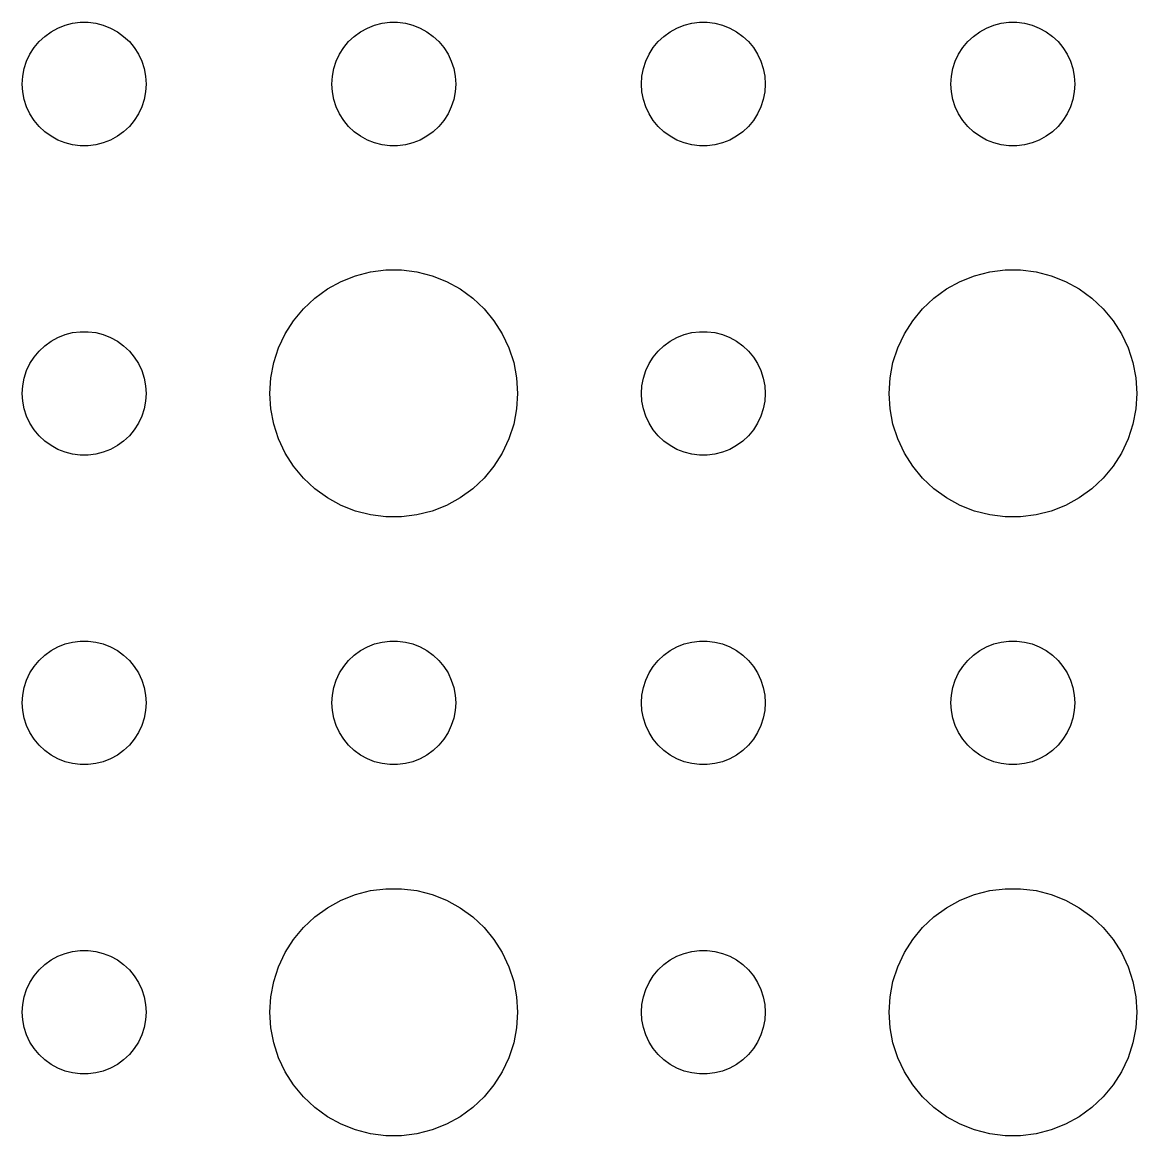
# Model space of a CAD drawing. Header units: metres. Extents: x -134 to 134, y 62 to 166.
# Drawn here: x -31.5 to -4.5, y 111.01 to 138 of the extents above; entities that cross this region are included whole.
import ezdxf

# ---------------------------------------------------------------- set-up
doc = ezdxf.new("R2010")
doc.units = ezdxf.units.M

msp = doc.modelspace()

# ---------------------------------------------------------------- linework, layer by layer
for p, q in [((-30.4635, 137.927), (-30.2811, 137.973)), ((-30.2811, 137.973), (-30.0942, 137.997)), ((-30.0942, 137.997), (-29.9058, 137.997)), ((-29.9058, 137.997), (-29.7189, 137.973)), ((-29.7189, 137.973), (-29.5365, 137.927)), ((-22.9635, 137.927), (-22.7811, 137.973)), ((-22.7811, 137.973), (-22.5942, 137.997)), ((-22.5942, 137.997), (-22.4058, 137.997)), ((-22.4058, 137.997), (-22.2189, 137.973)), ((-22.2189, 137.973), (-22.0365, 137.927)), ((-15.4635, 137.927), (-15.2811, 137.973)), ((-15.2811, 137.973), (-15.0942, 137.997)), ((-15.0942, 137.997), (-14.9058, 137.997)), ((-14.9058, 137.997), (-14.7189, 137.973)), ((-14.7189, 137.973), (-14.5365, 137.927)), ((-7.96352, 137.927), (-7.78107, 137.973)), ((-7.78107, 137.973), (-7.59418, 137.997)), ((-7.59418, 137.997), (-7.40581, 137.997)), ((-7.40581, 137.997), (-7.21892, 137.973)), ((-7.21892, 137.973), (-7.03647, 137.927)), ((-30.9561, 137.656), (-30.8037, 137.766)), ((-30.8037, 137.766), (-30.6387, 137.857)), ((-30.6387, 137.857), (-30.4635, 137.927)), ((-29.5365, 137.927), (-29.3613, 137.857)), ((-29.3613, 137.857), (-29.1963, 137.766)), ((-29.1963, 137.766), (-29.0439, 137.656)), ((-23.4561, 137.656), (-23.3037, 137.766)), ((-23.3037, 137.766), (-23.1387, 137.857)), ((-23.1387, 137.857), (-22.9635, 137.927)), ((-22.0365, 137.927), (-21.8613, 137.857)), ((-21.8613, 137.857), (-21.6963, 137.766)), ((-21.6963, 137.766), (-21.5439, 137.656)), ((-15.9561, 137.656), (-15.8037, 137.766)), ((-15.8037, 137.766), (-15.6387, 137.857)), ((-15.6387, 137.857), (-15.4635, 137.927)), ((-14.5365, 137.927), (-14.3613, 137.857)), ((-14.3613, 137.857), (-14.1963, 137.766)), ((-14.1963, 137.766), (-14.0439, 137.656)), ((-8.45613, 137.656), (-8.30373, 137.766)), ((-8.30373, 137.766), (-8.13866, 137.857)), ((-8.13866, 137.857), (-7.96352, 137.927)), ((-7.03647, 137.927), (-6.86133, 137.857)), ((-6.86133, 137.857), (-6.69626, 137.766)), ((-6.69626, 137.766), (-6.54385, 137.656)), ((-31.2135, 137.382), (-31.0934, 137.527)), ((-31.0934, 137.527), (-30.9561, 137.656)), ((-29.0439, 137.656), (-28.9065, 137.527)), ((-28.9065, 137.527), (-28.7865, 137.382)), ((-23.7135, 137.382), (-23.5934, 137.527)), ((-23.5934, 137.527), (-23.4561, 137.656)), ((-21.5439, 137.656), (-21.4065, 137.527)), ((-21.4065, 137.527), (-21.2865, 137.382)), ((-16.2135, 137.382), (-16.0934, 137.527)), ((-16.0934, 137.527), (-15.9561, 137.656)), ((-14.0439, 137.656), (-13.9065, 137.527)), ((-13.9065, 137.527), (-13.7865, 137.382)), ((-8.71352, 137.382), (-8.59344, 137.527)), ((-8.59344, 137.527), (-8.45613, 137.656)), ((-6.54385, 137.656), (-6.40654, 137.527)), ((-6.40654, 137.527), (-6.28647, 137.382)), ((-31.3947, 137.052), (-31.3145, 137.223)), ((-31.3145, 137.223), (-31.2135, 137.382)), ((-28.7865, 137.382), (-28.6855, 137.223)), ((-28.6855, 137.223), (-28.6053, 137.052)), ((-23.8947, 137.052), (-23.8145, 137.223)), ((-23.8145, 137.223), (-23.7135, 137.382)), ((-21.2865, 137.382), (-21.1855, 137.223)), ((-21.1855, 137.223), (-21.1053, 137.052)), ((-16.3947, 137.052), (-16.3145, 137.223)), ((-16.3145, 137.223), (-16.2135, 137.382)), ((-13.7865, 137.382), (-13.6855, 137.223)), ((-13.6855, 137.223), (-13.6053, 137.052)), ((-8.89465, 137.052), (-8.81445, 137.223)), ((-8.81445, 137.223), (-8.71352, 137.382)), ((-6.28647, 137.382), (-6.18553, 137.223)), ((-6.18553, 137.223), (-6.10533, 137.052)), ((-31.4529, 136.873), (-31.3947, 137.052)), ((-28.6053, 137.052), (-28.5471, 136.873)), ((-23.9529, 136.873), (-23.8947, 137.052)), ((-21.1053, 137.052), (-21.0471, 136.873)), ((-16.4529, 136.873), (-16.3947, 137.052)), ((-13.6053, 137.052), (-13.5471, 136.873)), ((-8.95287, 136.873), (-8.89465, 137.052)), ((-6.10533, 137.052), (-6.04712, 136.873)), ((-31.5, 136.5), (-31.4882, 136.688)), ((-31.4882, 136.688), (-31.4529, 136.873)), ((-28.5471, 136.873), (-28.5118, 136.688)), ((-28.5118, 136.688), (-28.5, 136.5)), ((-24, 136.5), (-23.9882, 136.688)), ((-23.9882, 136.688), (-23.9529, 136.873)), ((-21.0471, 136.873), (-21.0118, 136.688)), ((-21.0118, 136.688), (-21, 136.5)), ((-16.5, 136.5), (-16.4882, 136.688)), ((-16.4882, 136.688), (-16.4529, 136.873)), ((-13.5471, 136.873), (-13.5118, 136.688)), ((-13.5118, 136.688), (-13.5, 136.5)), ((-9, 136.5), (-8.98816, 136.688)), ((-8.98816, 136.688), (-8.95287, 136.873)), ((-6.04712, 136.873), (-6.01183, 136.688)), ((-6.01183, 136.688), (-6, 136.5)), ((-31.4882, 136.312), (-31.5, 136.5)), ((-28.5, 136.5), (-28.5118, 136.312)), ((-23.9882, 136.312), (-24, 136.5)), ((-21, 136.5), (-21.0118, 136.312)), ((-16.4882, 136.312), (-16.5, 136.5)), ((-13.5, 136.5), (-13.5118, 136.312)), ((-8.98816, 136.312), (-9, 136.5)), ((-6, 136.5), (-6.01183, 136.312)), ((-31.4529, 136.127), (-31.4882, 136.312)), ((-31.3947, 135.948), (-31.4529, 136.127)), ((-28.5471, 136.127), (-28.6053, 135.948)), ((-28.5118, 136.312), (-28.5471, 136.127)), ((-23.9529, 136.127), (-23.9882, 136.312)), ((-23.8947, 135.948), (-23.9529, 136.127)), ((-21.0471, 136.127), (-21.1053, 135.948)), ((-21.0118, 136.312), (-21.0471, 136.127)), ((-16.4529, 136.127), (-16.4882, 136.312)), ((-16.3947, 135.948), (-16.4529, 136.127)), ((-13.5471, 136.127), (-13.6053, 135.948)), ((-13.5118, 136.312), (-13.5471, 136.127)), ((-8.95287, 136.127), (-8.98816, 136.312)), ((-8.89465, 135.948), (-8.95287, 136.127)), ((-6.04712, 136.127), (-6.10533, 135.948)), ((-6.01183, 136.312), (-6.04712, 136.127)), ((-31.3145, 135.777), (-31.3947, 135.948)), ((-28.6053, 135.948), (-28.6855, 135.777)), ((-23.8145, 135.777), (-23.8947, 135.948)), ((-21.1053, 135.948), (-21.1855, 135.777)), ((-16.3145, 135.777), (-16.3947, 135.948)), ((-13.6053, 135.948), (-13.6855, 135.777)), ((-8.81445, 135.777), (-8.89465, 135.948)), ((-6.10533, 135.948), (-6.18553, 135.777)), ((-31.2135, 135.618), (-31.3145, 135.777)), ((-31.0934, 135.473), (-31.2135, 135.618)), ((-28.7865, 135.618), (-28.9065, 135.473)), ((-28.6855, 135.777), (-28.7865, 135.618)), ((-23.7135, 135.618), (-23.8145, 135.777)), ((-23.5934, 135.473), (-23.7135, 135.618)), ((-21.2865, 135.618), (-21.4065, 135.473)), ((-21.1855, 135.777), (-21.2865, 135.618)), ((-16.2135, 135.618), (-16.3145, 135.777)), ((-16.0934, 135.473), (-16.2135, 135.618)), ((-13.7865, 135.618), (-13.9065, 135.473)), ((-13.6855, 135.777), (-13.7865, 135.618)), ((-8.71352, 135.618), (-8.81445, 135.777)), ((-8.59344, 135.473), (-8.71352, 135.618)), ((-6.28647, 135.618), (-6.40654, 135.473)), ((-6.18553, 135.777), (-6.28647, 135.618)), ((-30.9561, 135.344), (-31.0934, 135.473)), ((-30.8037, 135.234), (-30.9561, 135.344)), ((-29.0439, 135.344), (-29.1963, 135.234)), ((-28.9065, 135.473), (-29.0439, 135.344)), ((-23.4561, 135.344), (-23.5934, 135.473)), ((-23.3037, 135.234), (-23.4561, 135.344)), ((-21.5439, 135.344), (-21.6963, 135.234)), ((-21.4065, 135.473), (-21.5439, 135.344)), ((-15.9561, 135.344), (-16.0934, 135.473)), ((-15.8037, 135.234), (-15.9561, 135.344)), ((-14.0439, 135.344), (-14.1963, 135.234)), ((-13.9065, 135.473), (-14.0439, 135.344)), ((-8.45613, 135.344), (-8.59344, 135.473)), ((-8.30373, 135.234), (-8.45613, 135.344)), ((-6.54385, 135.344), (-6.69626, 135.234)), ((-6.40654, 135.473), (-6.54385, 135.344)), ((-30.6387, 135.143), (-30.8037, 135.234)), ((-30.4635, 135.073), (-30.6387, 135.143)), ((-30.2811, 135.027), (-30.4635, 135.073)), ((-30.0942, 135.003), (-30.2811, 135.027)), ((-29.9058, 135.003), (-30.0942, 135.003)), ((-29.7189, 135.027), (-29.9058, 135.003)), ((-29.5365, 135.073), (-29.7189, 135.027)), ((-29.3613, 135.143), (-29.5365, 135.073)), ((-29.1963, 135.234), (-29.3613, 135.143)), ((-23.1387, 135.143), (-23.3037, 135.234)), ((-22.9635, 135.073), (-23.1387, 135.143)), ((-22.7811, 135.027), (-22.9635, 135.073)), ((-22.5942, 135.003), (-22.7811, 135.027)), ((-22.4058, 135.003), (-22.5942, 135.003)), ((-22.2189, 135.027), (-22.4058, 135.003)), ((-22.0365, 135.073), (-22.2189, 135.027)), ((-21.8613, 135.143), (-22.0365, 135.073)), ((-21.6963, 135.234), (-21.8613, 135.143)), ((-15.6387, 135.143), (-15.8037, 135.234)), ((-15.4635, 135.073), (-15.6387, 135.143)), ((-15.2811, 135.027), (-15.4635, 135.073)), ((-15.0942, 135.003), (-15.2811, 135.027)), ((-14.9058, 135.003), (-15.0942, 135.003)), ((-14.7189, 135.027), (-14.9058, 135.003)), ((-14.5365, 135.073), (-14.7189, 135.027)), ((-14.3613, 135.143), (-14.5365, 135.073)), ((-14.1963, 135.234), (-14.3613, 135.143)), ((-8.13866, 135.143), (-8.30373, 135.234)), ((-7.96352, 135.073), (-8.13866, 135.143)), ((-7.78107, 135.027), (-7.96352, 135.073)), ((-7.59418, 135.003), (-7.78107, 135.027)), ((-7.40581, 135.003), (-7.59418, 135.003)), ((-7.21892, 135.027), (-7.40581, 135.003)), ((-7.03647, 135.073), (-7.21892, 135.027)), ((-6.86133, 135.143), (-7.03647, 135.073)), ((-6.69626, 135.234), (-6.86133, 135.143)), ((-23.7773, 131.714), (-23.427, 131.853)), ((-23.427, 131.853), (-23.0621, 131.947)), ((-23.0621, 131.947), (-22.6884, 131.994)), ((-22.6884, 131.994), (-22.3116, 131.994)), ((-22.3116, 131.994), (-21.9379, 131.947)), ((-21.9379, 131.947), (-21.5729, 131.853)), ((-21.5729, 131.853), (-21.2227, 131.714)), ((-8.77733, 131.714), (-8.42705, 131.853)), ((-8.42705, 131.853), (-8.06213, 131.947)), ((-8.06213, 131.947), (-7.68837, 131.994)), ((-7.68837, 131.994), (-7.31161, 131.994)), ((-7.31161, 131.994), (-6.93785, 131.947)), ((-6.93785, 131.947), (-6.57294, 131.853)), ((-6.57294, 131.853), (-6.22266, 131.714)), ((-24.4123, 131.312), (-24.1075, 131.533)), ((-24.1075, 131.533), (-23.7773, 131.714)), ((-21.2227, 131.714), (-20.8925, 131.533)), ((-20.8925, 131.533), (-20.5877, 131.312)), ((-9.41226, 131.312), (-9.10747, 131.533)), ((-9.10747, 131.533), (-8.77733, 131.714)), ((-6.22266, 131.714), (-5.89252, 131.533)), ((-5.89252, 131.533), (-5.58772, 131.312)), ((-24.6869, 131.054), (-24.4123, 131.312)), ((-20.5877, 131.312), (-20.3131, 131.054)), ((-9.6869, 131.054), (-9.41226, 131.312)), ((-5.58772, 131.312), (-5.31308, 131.054)), ((-24.927, 130.763), (-24.6869, 131.054)), ((-20.3131, 131.054), (-20.0729, 130.763)), ((-9.92705, 130.763), (-9.6869, 131.054)), ((-5.31308, 131.054), (-5.07294, 130.763)), ((-25.1289, 130.445), (-24.927, 130.763)), ((-20.0729, 130.763), (-19.8711, 130.445)), ((-10.1289, 130.445), (-9.92705, 130.763)), ((-5.07294, 130.763), (-4.87108, 130.445)), ((-30.6387, 130.357), (-30.4635, 130.427)), ((-30.4635, 130.427), (-30.2811, 130.473)), ((-30.2811, 130.473), (-30.0942, 130.497)), ((-30.0942, 130.497), (-29.9058, 130.497)), ((-29.9058, 130.497), (-29.7189, 130.473)), ((-29.7189, 130.473), (-29.5365, 130.427)), ((-29.5365, 130.427), (-29.3613, 130.357)), ((-25.2893, 130.104), (-25.1289, 130.445)), ((-19.8711, 130.445), (-19.7107, 130.104)), ((-15.6387, 130.357), (-15.4635, 130.427)), ((-15.4635, 130.427), (-15.2811, 130.473)), ((-15.2811, 130.473), (-15.0942, 130.497)), ((-15.0942, 130.497), (-14.9058, 130.497)), ((-14.9058, 130.497), (-14.7189, 130.473)), ((-14.7189, 130.473), (-14.5365, 130.427)), ((-14.5365, 130.427), (-14.3613, 130.357)), ((-10.2893, 130.104), (-10.1289, 130.445)), ((-4.87108, 130.445), (-4.71066, 130.104)), ((-31.0934, 130.027), (-30.9561, 130.156)), ((-30.9561, 130.156), (-30.8037, 130.266)), ((-30.8037, 130.266), (-30.6387, 130.357)), ((-29.3613, 130.357), (-29.1963, 130.266)), ((-29.1963, 130.266), (-29.0439, 130.156)), ((-29.0439, 130.156), (-28.9065, 130.027)), ((-16.0934, 130.027), (-15.9561, 130.156)), ((-15.9561, 130.156), (-15.8037, 130.266)), ((-15.8037, 130.266), (-15.6387, 130.357)), ((-14.3613, 130.357), (-14.1963, 130.266)), ((-14.1963, 130.266), (-14.0439, 130.156)), ((-14.0439, 130.156), (-13.9065, 130.027)), ((-31.3145, 129.723), (-31.2135, 129.882)), ((-31.2135, 129.882), (-31.0934, 130.027)), ((-28.9065, 130.027), (-28.7865, 129.882)), ((-28.7865, 129.882), (-28.6855, 129.723)), ((-25.4057, 129.746), (-25.2893, 130.104)), ((-19.7107, 130.104), (-19.5942, 129.746)), ((-16.3145, 129.723), (-16.2135, 129.882)), ((-16.2135, 129.882), (-16.0934, 130.027)), ((-13.9065, 130.027), (-13.7865, 129.882)), ((-13.7865, 129.882), (-13.6855, 129.723)), ((-10.4057, 129.746), (-10.2893, 130.104)), ((-4.71066, 130.104), (-4.59424, 129.746)), ((-31.3947, 129.552), (-31.3145, 129.723)), ((-28.6855, 129.723), (-28.6053, 129.552)), ((-25.4763, 129.376), (-25.4057, 129.746)), ((-19.5942, 129.746), (-19.5237, 129.376)), ((-16.3947, 129.552), (-16.3145, 129.723)), ((-13.6855, 129.723), (-13.6053, 129.552)), ((-10.4763, 129.376), (-10.4057, 129.746)), ((-4.59424, 129.746), (-4.52365, 129.376)), ((-31.4882, 129.188), (-31.4529, 129.373)), ((-31.4529, 129.373), (-31.3947, 129.552)), ((-28.6053, 129.552), (-28.5471, 129.373)), ((-28.5471, 129.373), (-28.5118, 129.188)), ((-25.5, 129), (-25.4763, 129.376)), ((-19.5237, 129.376), (-19.5, 129)), ((-16.4882, 129.188), (-16.4529, 129.373)), ((-16.4529, 129.373), (-16.3947, 129.552)), ((-13.6053, 129.552), (-13.5471, 129.373)), ((-13.5471, 129.373), (-13.5118, 129.188)), ((-10.5, 129), (-10.4763, 129.376)), ((-4.52365, 129.376), (-4.5, 129)), ((-31.5, 129), (-31.4882, 129.188)), ((-28.5118, 129.188), (-28.5, 129)), ((-16.5, 129), (-16.4882, 129.188)), ((-13.5118, 129.188), (-13.5, 129)), ((-31.4882, 128.812), (-31.5, 129)), ((-31.4529, 128.627), (-31.4882, 128.812)), ((-28.5118, 128.812), (-28.5471, 128.627)), ((-28.5, 129), (-28.5118, 128.812)), ((-25.4763, 128.624), (-25.5, 129)), ((-19.5, 129), (-19.5237, 128.624)), ((-16.4882, 128.812), (-16.5, 129)), ((-16.4529, 128.627), (-16.4882, 128.812)), ((-13.5118, 128.812), (-13.5471, 128.627)), ((-13.5, 129), (-13.5118, 128.812)), ((-10.4763, 128.624), (-10.5, 129)), ((-4.5, 129), (-4.52365, 128.624)), ((-31.3947, 128.448), (-31.4529, 128.627)), ((-28.5471, 128.627), (-28.6053, 128.448)), ((-25.4057, 128.254), (-25.4763, 128.624)), ((-19.5237, 128.624), (-19.5942, 128.254)), ((-16.3947, 128.448), (-16.4529, 128.627)), ((-13.5471, 128.627), (-13.6053, 128.448)), ((-10.4057, 128.254), (-10.4763, 128.624)), ((-4.52365, 128.624), (-4.59424, 128.254)), ((-31.3145, 128.277), (-31.3947, 128.448)), ((-31.2135, 128.118), (-31.3145, 128.277)), ((-28.6855, 128.277), (-28.7865, 128.118)), ((-28.6053, 128.448), (-28.6855, 128.277)), ((-25.2893, 127.896), (-25.4057, 128.254)), ((-19.5942, 128.254), (-19.7107, 127.896)), ((-16.3145, 128.277), (-16.3947, 128.448)), ((-16.2135, 128.118), (-16.3145, 128.277)), ((-13.6855, 128.277), (-13.7865, 128.118)), ((-13.6053, 128.448), (-13.6855, 128.277)), ((-10.2893, 127.896), (-10.4057, 128.254)), ((-4.59424, 128.254), (-4.71066, 127.896)), ((-31.0934, 127.973), (-31.2135, 128.118)), ((-28.7865, 128.118), (-28.9065, 127.973)), ((-16.0934, 127.973), (-16.2135, 128.118)), ((-13.7865, 128.118), (-13.9065, 127.973)), ((-30.9561, 127.844), (-31.0934, 127.973)), ((-30.8037, 127.734), (-30.9561, 127.844)), ((-30.6387, 127.643), (-30.8037, 127.734)), ((-29.1963, 127.734), (-29.3613, 127.643)), ((-29.0439, 127.844), (-29.1963, 127.734)), ((-28.9065, 127.973), (-29.0439, 127.844)), ((-25.1289, 127.555), (-25.2893, 127.896)), ((-19.7107, 127.896), (-19.8711, 127.555)), ((-15.9561, 127.844), (-16.0934, 127.973)), ((-15.8037, 127.734), (-15.9561, 127.844)), ((-15.6387, 127.643), (-15.8037, 127.734)), ((-14.1963, 127.734), (-14.3613, 127.643)), ((-14.0439, 127.844), (-14.1963, 127.734)), ((-13.9065, 127.973), (-14.0439, 127.844)), ((-10.1289, 127.555), (-10.2893, 127.896)), ((-4.71066, 127.896), (-4.87108, 127.555)), ((-30.4635, 127.573), (-30.6387, 127.643)), ((-30.2811, 127.527), (-30.4635, 127.573)), ((-30.0942, 127.503), (-30.2811, 127.527)), ((-29.9058, 127.503), (-30.0942, 127.503)), ((-29.7189, 127.527), (-29.9058, 127.503)), ((-29.5365, 127.573), (-29.7189, 127.527)), ((-29.3613, 127.643), (-29.5365, 127.573)), ((-24.927, 127.237), (-25.1289, 127.555)), ((-19.8711, 127.555), (-20.0729, 127.237)), ((-15.4635, 127.573), (-15.6387, 127.643)), ((-15.2811, 127.527), (-15.4635, 127.573)), ((-15.0942, 127.503), (-15.2811, 127.527)), ((-14.9058, 127.503), (-15.0942, 127.503)), ((-14.7189, 127.527), (-14.9058, 127.503)), ((-14.5365, 127.573), (-14.7189, 127.527)), ((-14.3613, 127.643), (-14.5365, 127.573)), ((-9.92705, 127.237), (-10.1289, 127.555)), ((-4.87108, 127.555), (-5.07294, 127.237)), ((-24.6869, 126.946), (-24.927, 127.237)), ((-20.0729, 127.237), (-20.3131, 126.946)), ((-9.6869, 126.946), (-9.92705, 127.237)), ((-5.07294, 127.237), (-5.31308, 126.946)), ((-24.4123, 126.688), (-24.6869, 126.946)), ((-20.3131, 126.946), (-20.5877, 126.688)), ((-9.41226, 126.688), (-9.6869, 126.946)), ((-5.31308, 126.946), (-5.58772, 126.688)), ((-24.1075, 126.467), (-24.4123, 126.688)), ((-20.5877, 126.688), (-20.8925, 126.467)), ((-9.10747, 126.467), (-9.41226, 126.688)), ((-5.58772, 126.688), (-5.89252, 126.467)), ((-23.7773, 126.286), (-24.1075, 126.467)), ((-20.8925, 126.467), (-21.2227, 126.286)), ((-8.77733, 126.286), (-9.10747, 126.467)), ((-5.89252, 126.467), (-6.22266, 126.286)), ((-23.427, 126.147), (-23.7773, 126.286)), ((-23.0621, 126.053), (-23.427, 126.147)), ((-21.5729, 126.147), (-21.9379, 126.053)), ((-21.2227, 126.286), (-21.5729, 126.147)), ((-8.42705, 126.147), (-8.77733, 126.286)), ((-8.06213, 126.053), (-8.42705, 126.147)), ((-6.57294, 126.147), (-6.93785, 126.053)), ((-6.22266, 126.286), (-6.57294, 126.147)), ((-22.6884, 126.006), (-23.0621, 126.053)), ((-22.3116, 126.006), (-22.6884, 126.006)), ((-21.9379, 126.053), (-22.3116, 126.006)), ((-7.68837, 126.006), (-8.06213, 126.053)), ((-7.31161, 126.006), (-7.68837, 126.006)), ((-6.93785, 126.053), (-7.31161, 126.006)), ((-30.8037, 122.766), (-30.6387, 122.857)), ((-30.6387, 122.857), (-30.4635, 122.927)), ((-30.4635, 122.927), (-30.2811, 122.973)), ((-30.2811, 122.973), (-30.0942, 122.997)), ((-30.0942, 122.997), (-29.9058, 122.997)), ((-29.9058, 122.997), (-29.7189, 122.973)), ((-29.7189, 122.973), (-29.5365, 122.927)), ((-29.5365, 122.927), (-29.3613, 122.857)), ((-29.3613, 122.857), (-29.1963, 122.766)), ((-23.3037, 122.766), (-23.1387, 122.857)), ((-23.1387, 122.857), (-22.9635, 122.927)), ((-22.9635, 122.927), (-22.7811, 122.973)), ((-22.7811, 122.973), (-22.5942, 122.997)), ((-22.5942, 122.997), (-22.4058, 122.997)), ((-22.4058, 122.997), (-22.2189, 122.973)), ((-22.2189, 122.973), (-22.0365, 122.927)), ((-22.0365, 122.927), (-21.8613, 122.857)), ((-21.8613, 122.857), (-21.6963, 122.766)), ((-15.8037, 122.766), (-15.6387, 122.857)), ((-15.6387, 122.857), (-15.4635, 122.927)), ((-15.4635, 122.927), (-15.2811, 122.973)), ((-15.2811, 122.973), (-15.0942, 122.997)), ((-15.0942, 122.997), (-14.9058, 122.997)), ((-14.9058, 122.997), (-14.7189, 122.973)), ((-14.7189, 122.973), (-14.5365, 122.927)), ((-14.5365, 122.927), (-14.3613, 122.857)), ((-14.3613, 122.857), (-14.1963, 122.766)), ((-8.30373, 122.766), (-8.13866, 122.857)), ((-8.13866, 122.857), (-7.96352, 122.927)), ((-7.96352, 122.927), (-7.78107, 122.973)), ((-7.78107, 122.973), (-7.59418, 122.997)), ((-7.59418, 122.997), (-7.40581, 122.997)), ((-7.40581, 122.997), (-7.21892, 122.973)), ((-7.21892, 122.973), (-7.03647, 122.927)), ((-7.03647, 122.927), (-6.86133, 122.857)), ((-6.86133, 122.857), (-6.69626, 122.766)), ((-31.0934, 122.527), (-30.9561, 122.656)), ((-30.9561, 122.656), (-30.8037, 122.766)), ((-29.1963, 122.766), (-29.0439, 122.656)), ((-29.0439, 122.656), (-28.9065, 122.527)), ((-23.5934, 122.527), (-23.4561, 122.656)), ((-23.4561, 122.656), (-23.3037, 122.766)), ((-21.6963, 122.766), (-21.5439, 122.656)), ((-21.5439, 122.656), (-21.4065, 122.527)), ((-16.0934, 122.527), (-15.9561, 122.656)), ((-15.9561, 122.656), (-15.8037, 122.766)), ((-14.1963, 122.766), (-14.0439, 122.656)), ((-14.0439, 122.656), (-13.9065, 122.527)), ((-8.59344, 122.527), (-8.45613, 122.656)), ((-8.45613, 122.656), (-8.30373, 122.766)), ((-6.69626, 122.766), (-6.54385, 122.656)), ((-6.54385, 122.656), (-6.40654, 122.527)), ((-31.3145, 122.223), (-31.2135, 122.382)), ((-31.2135, 122.382), (-31.0934, 122.527)), ((-28.9065, 122.527), (-28.7865, 122.382)), ((-28.7865, 122.382), (-28.6855, 122.223)), ((-23.8145, 122.223), (-23.7135, 122.382)), ((-23.7135, 122.382), (-23.5934, 122.527)), ((-21.4065, 122.527), (-21.2865, 122.382)), ((-21.2865, 122.382), (-21.1855, 122.223)), ((-16.3145, 122.223), (-16.2135, 122.382)), ((-16.2135, 122.382), (-16.0934, 122.527)), ((-13.9065, 122.527), (-13.7865, 122.382)), ((-13.7865, 122.382), (-13.6855, 122.223)), ((-8.81445, 122.223), (-8.71352, 122.382)), ((-8.71352, 122.382), (-8.59344, 122.527)), ((-6.40654, 122.527), (-6.28647, 122.382)), ((-6.28647, 122.382), (-6.18553, 122.223)), ((-31.4529, 121.873), (-31.3947, 122.052)), ((-31.3947, 122.052), (-31.3145, 122.223)), ((-28.6855, 122.223), (-28.6053, 122.052)), ((-28.6053, 122.052), (-28.5471, 121.873)), ((-23.9529, 121.873), (-23.8947, 122.052)), ((-23.8947, 122.052), (-23.8145, 122.223)), ((-21.1855, 122.223), (-21.1053, 122.052)), ((-21.1053, 122.052), (-21.0471, 121.873)), ((-16.4529, 121.873), (-16.3947, 122.052)), ((-16.3947, 122.052), (-16.3145, 122.223)), ((-13.6855, 122.223), (-13.6053, 122.052)), ((-13.6053, 122.052), (-13.5471, 121.873)), ((-8.95287, 121.873), (-8.89465, 122.052)), ((-8.89465, 122.052), (-8.81445, 122.223)), ((-6.18553, 122.223), (-6.10533, 122.052)), ((-6.10533, 122.052), (-6.04712, 121.873)), ((-31.4882, 121.688), (-31.4529, 121.873)), ((-28.5471, 121.873), (-28.5118, 121.688)), ((-23.9882, 121.688), (-23.9529, 121.873)), ((-21.0471, 121.873), (-21.0118, 121.688)), ((-16.4882, 121.688), (-16.4529, 121.873)), ((-13.5471, 121.873), (-13.5118, 121.688)), ((-8.98816, 121.688), (-8.95287, 121.873)), ((-6.04712, 121.873), (-6.01183, 121.688)), ((-31.5, 121.5), (-31.4882, 121.688)), ((-28.5118, 121.688), (-28.5, 121.5)), ((-24, 121.5), (-23.9882, 121.688)), ((-21.0118, 121.688), (-21, 121.5)), ((-16.5, 121.5), (-16.4882, 121.688)), ((-13.5118, 121.688), (-13.5, 121.5)), ((-9, 121.5), (-8.98816, 121.688)), ((-6.01183, 121.688), (-6, 121.5)), ((-31.4882, 121.312), (-31.5, 121.5)), ((-31.4529, 121.127), (-31.4882, 121.312)), ((-28.5118, 121.312), (-28.5471, 121.127)), ((-28.5, 121.5), (-28.5118, 121.312)), ((-23.9882, 121.312), (-24, 121.5)), ((-23.9529, 121.127), (-23.9882, 121.312)), ((-21.0118, 121.312), (-21.0471, 121.127)), ((-21, 121.5), (-21.0118, 121.312)), ((-16.4882, 121.312), (-16.5, 121.5)), ((-16.4529, 121.127), (-16.4882, 121.312)), ((-13.5118, 121.312), (-13.5471, 121.127)), ((-13.5, 121.5), (-13.5118, 121.312)), ((-8.98816, 121.312), (-9, 121.5)), ((-8.95287, 121.127), (-8.98816, 121.312)), ((-6.01183, 121.312), (-6.04712, 121.127)), ((-6, 121.5), (-6.01183, 121.312)), ((-31.3947, 120.948), (-31.4529, 121.127)), ((-28.5471, 121.127), (-28.6053, 120.948)), ((-23.8947, 120.948), (-23.9529, 121.127)), ((-21.0471, 121.127), (-21.1053, 120.948)), ((-16.3947, 120.948), (-16.4529, 121.127)), ((-13.5471, 121.127), (-13.6053, 120.948)), ((-8.89465, 120.948), (-8.95287, 121.127)), ((-6.04712, 121.127), (-6.10533, 120.948)), ((-31.3145, 120.777), (-31.3947, 120.948)), ((-31.2135, 120.618), (-31.3145, 120.777)), ((-28.6855, 120.777), (-28.7865, 120.618)), ((-28.6053, 120.948), (-28.6855, 120.777)), ((-23.8145, 120.777), (-23.8947, 120.948)), ((-23.7135, 120.618), (-23.8145, 120.777)), ((-21.1855, 120.777), (-21.2865, 120.618)), ((-21.1053, 120.948), (-21.1855, 120.777)), ((-16.3145, 120.777), (-16.3947, 120.948)), ((-16.2135, 120.618), (-16.3145, 120.777)), ((-13.6855, 120.777), (-13.7865, 120.618)), ((-13.6053, 120.948), (-13.6855, 120.777)), ((-8.81445, 120.777), (-8.89465, 120.948)), ((-8.71352, 120.618), (-8.81445, 120.777)), ((-6.18553, 120.777), (-6.28647, 120.618)), ((-6.10533, 120.948), (-6.18553, 120.777)), ((-31.0934, 120.473), (-31.2135, 120.618)), ((-30.9561, 120.344), (-31.0934, 120.473)), ((-28.9065, 120.473), (-29.0439, 120.344)), ((-28.7865, 120.618), (-28.9065, 120.473)), ((-23.5934, 120.473), (-23.7135, 120.618)), ((-23.4561, 120.344), (-23.5934, 120.473)), ((-21.4065, 120.473), (-21.5439, 120.344)), ((-21.2865, 120.618), (-21.4065, 120.473)), ((-16.0934, 120.473), (-16.2135, 120.618)), ((-15.9561, 120.344), (-16.0934, 120.473)), ((-13.9065, 120.473), (-14.0439, 120.344)), ((-13.7865, 120.618), (-13.9065, 120.473)), ((-8.59344, 120.473), (-8.71352, 120.618)), ((-8.45613, 120.344), (-8.59344, 120.473)), ((-6.40654, 120.473), (-6.54385, 120.344)), ((-6.28647, 120.618), (-6.40654, 120.473)), ((-30.8037, 120.234), (-30.9561, 120.344)), ((-30.6387, 120.143), (-30.8037, 120.234)), ((-29.1963, 120.234), (-29.3613, 120.143)), ((-29.0439, 120.344), (-29.1963, 120.234)), ((-23.3037, 120.234), (-23.4561, 120.344)), ((-23.1387, 120.143), (-23.3037, 120.234)), ((-21.6963, 120.234), (-21.8613, 120.143)), ((-21.5439, 120.344), (-21.6963, 120.234)), ((-15.8037, 120.234), (-15.9561, 120.344)), ((-15.6387, 120.143), (-15.8037, 120.234)), ((-14.1963, 120.234), (-14.3613, 120.143)), ((-14.0439, 120.344), (-14.1963, 120.234)), ((-8.30373, 120.234), (-8.45613, 120.344)), ((-8.13866, 120.143), (-8.30373, 120.234)), ((-6.69626, 120.234), (-6.86133, 120.143)), ((-6.54385, 120.344), (-6.69626, 120.234)), ((-30.4635, 120.073), (-30.6387, 120.143)), ((-30.2811, 120.027), (-30.4635, 120.073)), ((-30.0942, 120.003), (-30.2811, 120.027)), ((-29.9058, 120.003), (-30.0942, 120.003)), ((-29.7189, 120.027), (-29.9058, 120.003)), ((-29.5365, 120.073), (-29.7189, 120.027)), ((-29.3613, 120.143), (-29.5365, 120.073)), ((-22.9635, 120.073), (-23.1387, 120.143)), ((-22.7811, 120.027), (-22.9635, 120.073)), ((-22.5942, 120.003), (-22.7811, 120.027)), ((-22.4058, 120.003), (-22.5942, 120.003)), ((-22.2189, 120.027), (-22.4058, 120.003)), ((-22.0365, 120.073), (-22.2189, 120.027)), ((-21.8613, 120.143), (-22.0365, 120.073)), ((-15.4635, 120.073), (-15.6387, 120.143)), ((-15.2811, 120.027), (-15.4635, 120.073)), ((-15.0942, 120.003), (-15.2811, 120.027)), ((-14.9058, 120.003), (-15.0942, 120.003)), ((-14.7189, 120.027), (-14.9058, 120.003)), ((-14.5365, 120.073), (-14.7189, 120.027)), ((-14.3613, 120.143), (-14.5365, 120.073)), ((-7.96352, 120.073), (-8.13866, 120.143)), ((-7.78107, 120.027), (-7.96352, 120.073)), ((-7.59418, 120.003), (-7.78107, 120.027)), ((-7.40581, 120.003), (-7.59418, 120.003)), ((-7.21892, 120.027), (-7.40581, 120.003)), ((-7.03647, 120.073), (-7.21892, 120.027)), ((-6.86133, 120.143), (-7.03647, 120.073)), ((-23.427, 116.853), (-23.0621, 116.947)), ((-23.0621, 116.947), (-22.6884, 116.994)), ((-22.6884, 116.994), (-22.3116, 116.994)), ((-22.3116, 116.994), (-21.9379, 116.947)), ((-21.9379, 116.947), (-21.5729, 116.853)), ((-8.42705, 116.853), (-8.06213, 116.947)), ((-8.06213, 116.947), (-7.68837, 116.994)), ((-7.68837, 116.994), (-7.31161, 116.994)), ((-7.31161, 116.994), (-6.93785, 116.947)), ((-6.93785, 116.947), (-6.57294, 116.853)), ((-24.1075, 116.533), (-23.7773, 116.714)), ((-23.7773, 116.714), (-23.427, 116.853)), ((-21.5729, 116.853), (-21.2227, 116.714)), ((-21.2227, 116.714), (-20.8925, 116.533)), ((-9.10747, 116.533), (-8.77733, 116.714)), ((-8.77733, 116.714), (-8.42705, 116.853)), ((-6.57294, 116.853), (-6.22266, 116.714)), ((-6.22266, 116.714), (-5.89252, 116.533)), ((-24.4123, 116.312), (-24.1075, 116.533)), ((-20.8925, 116.533), (-20.5877, 116.312)), ((-9.41226, 116.312), (-9.10747, 116.533)), ((-5.89252, 116.533), (-5.58772, 116.312)), ((-24.6869, 116.054), (-24.4123, 116.312)), ((-20.5877, 116.312), (-20.3131, 116.054)), ((-9.6869, 116.054), (-9.41226, 116.312)), ((-5.58772, 116.312), (-5.31308, 116.054)), ((-24.927, 115.763), (-24.6869, 116.054)), ((-20.3131, 116.054), (-20.0729, 115.763)), ((-9.92705, 115.763), (-9.6869, 116.054)), ((-5.31308, 116.054), (-5.07294, 115.763)), ((-25.1289, 115.445), (-24.927, 115.763)), ((-20.0729, 115.763), (-19.8711, 115.445)), ((-10.1289, 115.445), (-9.92705, 115.763)), ((-5.07294, 115.763), (-4.87108, 115.445)), ((-30.8037, 115.266), (-30.6387, 115.357)), ((-30.6387, 115.357), (-30.4635, 115.427)), ((-30.4635, 115.427), (-30.2811, 115.473)), ((-30.2811, 115.473), (-30.0942, 115.497)), ((-30.0942, 115.497), (-29.9058, 115.497)), ((-29.9058, 115.497), (-29.7189, 115.473)), ((-29.7189, 115.473), (-29.5365, 115.427)), ((-29.5365, 115.427), (-29.3613, 115.357)), ((-29.3613, 115.357), (-29.1963, 115.266)), ((-25.2893, 115.104), (-25.1289, 115.445)), ((-19.8711, 115.445), (-19.7107, 115.104)), ((-15.8037, 115.266), (-15.6387, 115.357)), ((-15.6387, 115.357), (-15.4635, 115.427)), ((-15.4635, 115.427), (-15.2811, 115.473)), ((-15.2811, 115.473), (-15.0942, 115.497)), ((-15.0942, 115.497), (-14.9058, 115.497)), ((-14.9058, 115.497), (-14.7189, 115.473)), ((-14.7189, 115.473), (-14.5365, 115.427)), ((-14.5365, 115.427), (-14.3613, 115.357)), ((-14.3613, 115.357), (-14.1963, 115.266)), ((-10.2893, 115.104), (-10.1289, 115.445)), ((-4.87108, 115.445), (-4.71066, 115.104)), ((-31.2135, 114.882), (-31.0934, 115.027)), ((-31.0934, 115.027), (-30.9561, 115.156)), ((-30.9561, 115.156), (-30.8037, 115.266)), ((-29.1963, 115.266), (-29.0439, 115.156)), ((-29.0439, 115.156), (-28.9065, 115.027)), ((-28.9065, 115.027), (-28.7865, 114.882)), ((-25.4057, 114.746), (-25.2893, 115.104)), ((-19.7107, 115.104), (-19.5942, 114.746)), ((-16.2135, 114.882), (-16.0934, 115.027)), ((-16.0934, 115.027), (-15.9561, 115.156)), ((-15.9561, 115.156), (-15.8037, 115.266)), ((-14.1963, 115.266), (-14.0439, 115.156)), ((-14.0439, 115.156), (-13.9065, 115.027)), ((-13.9065, 115.027), (-13.7865, 114.882)), ((-10.4057, 114.746), (-10.2893, 115.104)), ((-4.71066, 115.104), (-4.59424, 114.746)), ((-31.3145, 114.723), (-31.2135, 114.882)), ((-28.7865, 114.882), (-28.6855, 114.723)), ((-16.3145, 114.723), (-16.2135, 114.882)), ((-13.7865, 114.882), (-13.6855, 114.723)), ((-31.4529, 114.373), (-31.3947, 114.552)), ((-31.3947, 114.552), (-31.3145, 114.723)), ((-28.6855, 114.723), (-28.6053, 114.552)), ((-28.6053, 114.552), (-28.5471, 114.373)), ((-25.4763, 114.376), (-25.4057, 114.746)), ((-19.5942, 114.746), (-19.5237, 114.376)), ((-16.4529, 114.373), (-16.3947, 114.552)), ((-16.3947, 114.552), (-16.3145, 114.723)), ((-13.6855, 114.723), (-13.6053, 114.552)), ((-13.6053, 114.552), (-13.5471, 114.373)), ((-10.4763, 114.376), (-10.4057, 114.746)), ((-4.59424, 114.746), (-4.52365, 114.376)), ((-31.4882, 114.188), (-31.4529, 114.373)), ((-28.5471, 114.373), (-28.5118, 114.188)), ((-25.5, 114), (-25.4763, 114.376)), ((-19.5237, 114.376), (-19.5, 114)), ((-16.4882, 114.188), (-16.4529, 114.373)), ((-13.5471, 114.373), (-13.5118, 114.188)), ((-10.5, 114), (-10.4763, 114.376)), ((-4.52365, 114.376), (-4.5, 114)), ((-31.5, 114), (-31.4882, 114.188)), ((-31.4882, 113.812), (-31.5, 114)), ((-28.5118, 114.188), (-28.5, 114)), ((-28.5, 114), (-28.5118, 113.812)), ((-25.4763, 113.624), (-25.5, 114)), ((-19.5, 114), (-19.5237, 113.624)), ((-16.5, 114), (-16.4882, 114.188)), ((-16.4882, 113.812), (-16.5, 114)), ((-13.5118, 114.188), (-13.5, 114)), ((-13.5, 114), (-13.5118, 113.812)), ((-10.4763, 113.624), (-10.5, 114)), ((-4.5, 114), (-4.52365, 113.624)), ((-31.4529, 113.627), (-31.4882, 113.812)), ((-28.5118, 113.812), (-28.5471, 113.627)), ((-16.4529, 113.627), (-16.4882, 113.812)), ((-13.5118, 113.812), (-13.5471, 113.627)), ((-31.3947, 113.448), (-31.4529, 113.627)), ((-31.3145, 113.277), (-31.3947, 113.448)), ((-28.6053, 113.448), (-28.6855, 113.277)), ((-28.5471, 113.627), (-28.6053, 113.448)), ((-25.4057, 113.254), (-25.4763, 113.624)), ((-19.5237, 113.624), (-19.5942, 113.254)), ((-16.3947, 113.448), (-16.4529, 113.627)), ((-16.3145, 113.277), (-16.3947, 113.448)), ((-13.6053, 113.448), (-13.6855, 113.277)), ((-13.5471, 113.627), (-13.6053, 113.448)), ((-10.4057, 113.254), (-10.4763, 113.624)), ((-4.52365, 113.624), (-4.59424, 113.254)), ((-31.2135, 113.118), (-31.3145, 113.277)), ((-28.6855, 113.277), (-28.7865, 113.118)), ((-25.2893, 112.896), (-25.4057, 113.254)), ((-19.5942, 113.254), (-19.7107, 112.896)), ((-16.2135, 113.118), (-16.3145, 113.277)), ((-13.6855, 113.277), (-13.7865, 113.118)), ((-10.2893, 112.896), (-10.4057, 113.254)), ((-4.59424, 113.254), (-4.71066, 112.896)), ((-31.0934, 112.973), (-31.2135, 113.118)), ((-30.9561, 112.844), (-31.0934, 112.973)), ((-28.9065, 112.973), (-29.0439, 112.844)), ((-28.7865, 113.118), (-28.9065, 112.973)), ((-25.1289, 112.555), (-25.2893, 112.896)), ((-19.7107, 112.896), (-19.8711, 112.555)), ((-16.0934, 112.973), (-16.2135, 113.118)), ((-15.9561, 112.844), (-16.0934, 112.973)), ((-13.9065, 112.973), (-14.0439, 112.844)), ((-13.7865, 113.118), (-13.9065, 112.973)), ((-10.1289, 112.555), (-10.2893, 112.896)), ((-4.71066, 112.896), (-4.87108, 112.555)), ((-30.8037, 112.734), (-30.9561, 112.844)), ((-30.6387, 112.643), (-30.8037, 112.734)), ((-30.4635, 112.573), (-30.6387, 112.643)), ((-29.3613, 112.643), (-29.5365, 112.573)), ((-29.1963, 112.734), (-29.3613, 112.643)), ((-29.0439, 112.844), (-29.1963, 112.734)), ((-15.8037, 112.734), (-15.9561, 112.844)), ((-15.6387, 112.643), (-15.8037, 112.734)), ((-15.4635, 112.573), (-15.6387, 112.643)), ((-14.3613, 112.643), (-14.5365, 112.573)), ((-14.1963, 112.734), (-14.3613, 112.643)), ((-14.0439, 112.844), (-14.1963, 112.734)), ((-30.2811, 112.527), (-30.4635, 112.573)), ((-30.0942, 112.503), (-30.2811, 112.527)), ((-29.9058, 112.503), (-30.0942, 112.503)), ((-29.7189, 112.527), (-29.9058, 112.503)), ((-29.5365, 112.573), (-29.7189, 112.527)), ((-24.927, 112.237), (-25.1289, 112.555)), ((-19.8711, 112.555), (-20.0729, 112.237)), ((-15.2811, 112.527), (-15.4635, 112.573)), ((-15.0942, 112.503), (-15.2811, 112.527)), ((-14.9058, 112.503), (-15.0942, 112.503)), ((-14.7189, 112.527), (-14.9058, 112.503)), ((-14.5365, 112.573), (-14.7189, 112.527)), ((-9.92705, 112.237), (-10.1289, 112.555)), ((-4.87108, 112.555), (-5.07294, 112.237)), ((-24.6869, 111.946), (-24.927, 112.237)), ((-20.0729, 112.237), (-20.3131, 111.946)), ((-9.6869, 111.946), (-9.92705, 112.237)), ((-5.07294, 112.237), (-5.31308, 111.946)), ((-24.4123, 111.688), (-24.6869, 111.946)), ((-20.3131, 111.946), (-20.5877, 111.688)), ((-9.41226, 111.688), (-9.6869, 111.946)), ((-5.31308, 111.946), (-5.58772, 111.688)), ((-24.1075, 111.467), (-24.4123, 111.688)), ((-20.5877, 111.688), (-20.8925, 111.467)), ((-9.10747, 111.467), (-9.41226, 111.688)), ((-5.58772, 111.688), (-5.89252, 111.467)), ((-23.7773, 111.286), (-24.1075, 111.467)), ((-23.427, 111.147), (-23.7773, 111.286)), ((-21.2227, 111.286), (-21.5729, 111.147)), ((-20.8925, 111.467), (-21.2227, 111.286)), ((-8.77733, 111.286), (-9.10747, 111.467)), ((-8.42705, 111.147), (-8.77733, 111.286)), ((-6.22266, 111.286), (-6.57294, 111.147)), ((-5.89252, 111.467), (-6.22266, 111.286)), ((-23.0621, 111.053), (-23.427, 111.147)), ((-22.6884, 111.006), (-23.0621, 111.053)), ((-22.3116, 111.006), (-22.6884, 111.006)), ((-21.9379, 111.053), (-22.3116, 111.006)), ((-21.5729, 111.147), (-21.9379, 111.053)), ((-8.06213, 111.053), (-8.42705, 111.147)), ((-7.68837, 111.006), (-8.06213, 111.053)), ((-7.31161, 111.006), (-7.68837, 111.006)), ((-6.93785, 111.053), (-7.31161, 111.006)), ((-6.57294, 111.147), (-6.93785, 111.053))]:
    msp.add_line(p, q)

doc.saveas('drawing.dxf')
